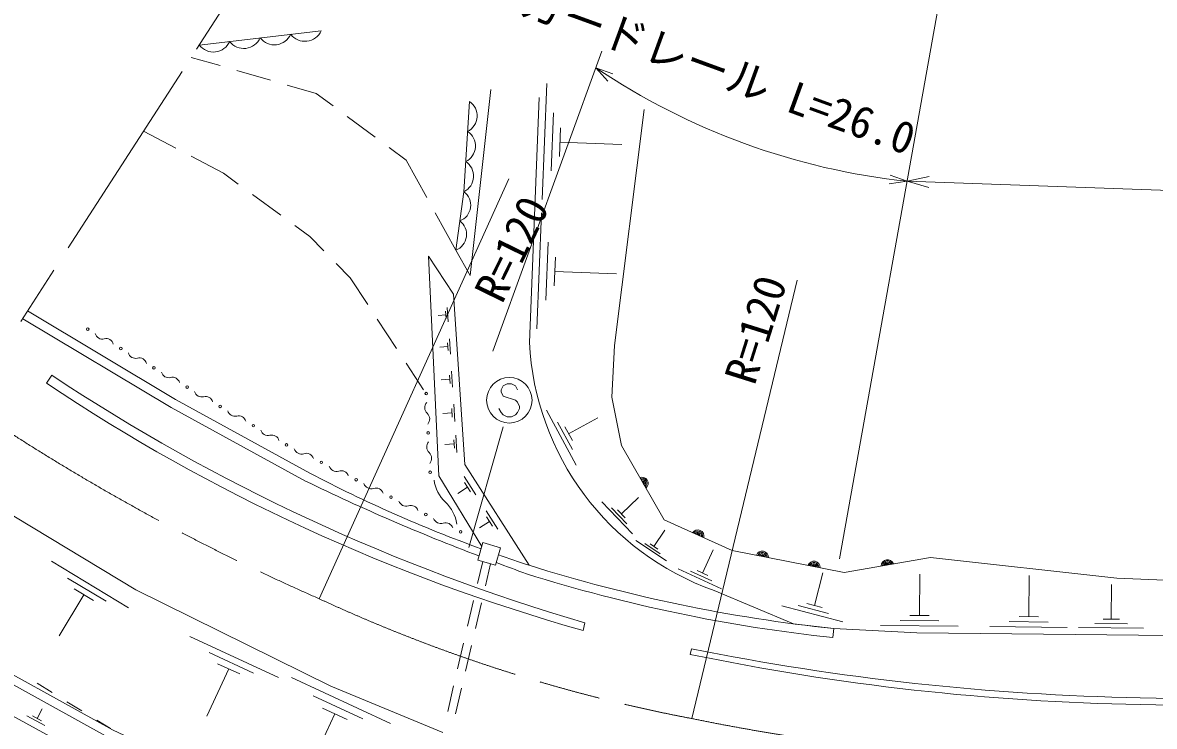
# Model space of a CAD drawing. Units: millimetres, scale not verified. Extents: x 40000 to 680000, y 20000 to 380000.
# Drawn here: x 76800 to 141452, y 276143 to 316326 of the extents above; entities that cross this region are included whole.
import ezdxf
from ezdxf.enums import TextEntityAlignment as Align

# ---------------------------------------------------------------- set-up
doc = ezdxf.new("R2010")
doc.units = ezdxf.units.MM
doc.header["$LTSCALE"] = 1000
doc.linetypes.add('CHAIN', pattern=[18.5, 12, -1.5, 3.5, -1.5])
for name, color, linetype, lineweight in [('M-BGD', 7, 'Continuous', 13), ('M-BMK', 2, 'CHAIN', 13), ('M-BMK-SRVR', 3, 'Continuous', 13), ('M-STR-HTXT', 7, 'Continuous', 13), ('M-STR-STRC', 7, 'Continuous', 13)]:
    doc.layers.add(name, color=color, linetype=linetype, lineweight=lineweight)
doc.styles.add('ＭＳ ゴシック', font='')
doc.styles.get('ＭＳ ゴシック').set_extended_font_data('MS Gothic')

msp = doc.modelspace()

# ---------------------------------------------------------------- linework, layer by layer
at = {"layer": 'M-BGD'}
for p, q in [((86884, 315049), (93856, 315865)), ((88076, 313870), (86430, 314345)), ((90958, 313039), (89036, 313593)), ((93565, 312288), (91919, 312762)), ((94532, 311571), (93565, 312288)), ((106480, 306228), (106746, 312845)), ((106314, 312061), (105752, 298069)), ((96942, 309784), (95335, 310975)), ((106988, 307865), (107120, 311173)), ((110619, 297898), (112303, 311359)), ((107462, 308674), (107528, 310328)), ((85551, 309164), (83714, 310136)), ((98712, 308472), (97745, 309189)), ((107495, 309501), (111024, 309359)), ((88272, 307723), (86435, 308696)), ((99885, 306341), (98712, 308472)), ((89122, 307102), (88272, 307723)), ((91544, 305331), (89929, 306512)), ((101540, 303335), (100367, 305465)), ((106184, 298843), (106449, 305459)), ((93201, 304120), (92351, 304741)), ((94008, 303293), (93201, 304120)), ((106691, 300480), (106824, 303788)), ((95514, 301752), (94707, 302578)), ((101407, 300820), (99979, 302997)), ((99979, 302997), (100579, 290446)), ((107165, 301289), (107232, 302943)), ((107199, 302116), (110727, 301974)), ((96512, 300231), (95514, 301752)), ((102061, 291092), (101407, 300820)), ((101058, 300055), (101113, 299239)), ((98158, 297723), (97061, 299395)), ((100976, 299640), (100541, 299611)), ((100963, 299844), (100990, 299436)), ((101178, 298268), (101236, 297400)), ((101091, 297826), (100628, 297795)), ((101077, 298043), (101106, 297609)), ((99705, 295367), (98707, 296887)), ((78470, 296191), (78165, 295731)), ((101194, 296190), (101225, 295729)), ((101301, 296429), (101363, 295507)), ((101209, 295960), (100717, 295927)), ((101315, 294284), (101347, 293795)), ((101428, 294537), (101494, 293559)), ((108424, 291061), (106727, 294192)), ((101331, 294039), (100809, 294004)), ((108209, 291957), (107360, 293522)), ((107993, 292853), (109663, 293758)), ((108205, 292462), (107781, 293244)), ((101450, 292266), (100928, 292231)), ((101434, 292510), (101466, 292021)), ((101548, 292764), (101613, 291786)), ((105743, 285338), (102061, 291092)), ((100579, 290446), (103024, 286407)), ((102018, 290417), (102691, 289365)), ((102214, 289801), (101654, 289442)), ((102046, 290064), (102382, 289538)), ((111004, 288282), (111978, 289220)), ((103272, 288457), (103945, 287406)), ((111640, 287135), (109882, 288961)), ((111322, 287708), (110443, 288621)), ((111224, 288054), (110784, 288510)), ((103468, 287842), (102908, 287483)), ((103300, 288105), (103636, 287579)), ((112865, 286411), (113489, 287346)), ((113585, 285593), (111834, 286762)), ((113225, 286002), (112349, 286587)), ((113084, 286265), (112646, 286557)), ((115638, 284896), (116241, 286214)), ((78447, 285568), (82850, 282917)), ((102790, 284300), (103083, 285555)), ((103233, 284169), (103526, 285425)), ((116723, 284000), (114251, 285132)), ((79371, 284612), (81573, 283286)), ((116180, 284448), (114944, 285014)), ((115947, 284754), (115329, 285037)), ((122034, 283040), (122520, 284904)), ((128033, 282470), (128057, 284828)), ((134275, 282406), (134299, 284763)), ((79745, 283987), (80846, 283324)), ((138987, 282263), (139007, 284244)), ((80295, 283656), (78881, 281307)), ((102220, 281865), (102562, 283326)), ((102663, 281735), (103005, 283196)), ((123659, 282118), (120165, 283030)), ((122846, 282579), (121099, 283035)), ((122470, 282926), (121597, 283154)), ((108923, 282063), (108817, 281620)), ((130237, 281858), (125816, 281903)), ((129135, 282164), (126924, 282186)), ((128585, 282464), (127480, 282475)), ((135377, 282100), (133166, 282122)), ((134827, 282400), (133722, 282411)), ((139913, 282006), (138056, 282025)), ((139451, 282258), (138523, 282268)), ((86353, 281279), (91417, 278925)), ((123140, 281722), (123086, 281215)), ((136479, 281794), (132058, 281839)), ((140839, 281749), (137125, 281787)), ((101651, 279431), (101992, 280892)), ((102094, 279301), (102436, 280761)), ((87462, 280353), (89994, 279176)), ((115005, 280572), (114940, 280253)), ((88571, 279427), (87315, 276726)), ((87938, 279721), (89204, 279133)), ((92160, 278927), (97816, 276297)), ((77633, 278601), (78484, 278075)), ((101081, 276997), (101423, 278457)), ((101524, 276867), (101866, 278327)), ((79334, 277550), (80185, 277024)), ((93399, 277892), (96227, 276577)), ((78060, 276183), (77035, 276746)), ((77879, 276460), (77367, 276742)), ((77623, 276601), (77923, 277148)), ((94637, 276858), (93235, 273841)), ((93930, 277186), (95344, 276529)), ((81036, 276499), (81811, 276020))]:
    msp.add_line(p, q, dxfattribs=at)
for points in [[(103547, 312517), (102372, 301879), (101540, 303335)], [(101540, 303335), (102008, 306673), (102320, 311830)], [(92965, 290149), (85286, 294353), (76819, 299421)], [(93211, 290599), (85541, 294799), (77082, 299861)], [(128657, 285787), (123737, 284936), (117337, 286185), (113442, 287931), (111009, 292173), (110463, 294934), (110619, 297898)], [(71416, 291082), (83273, 283942), (94399, 278431), (100805, 275790)], [(128657, 285787), (139300, 284612), (166175, 283473), (191864, 282179)], [(97797, 268306), (91163, 271057), (81712, 275515), (72930, 280357), (66784, 283904)], [(104990, 248641), (98189, 268674), (91362, 271505), (81935, 275952), (73170, 280784), (67033, 284291)], [(116304, 283905), (120840, 281995), (123140, 281722), (127887, 281482)], [(96752, 267581), (90713, 269692), (81208, 273997), (65839, 282441)], [(191962, 279519), (183470, 280171), (169515, 281055), (127887, 281482)]]:
    msp.add_lwpolyline(points, dxfattribs=at)
msp.add_lwpolyline([(103092, 286640), (104100, 286345), (103806, 285343), (102798, 285639)], close=True, dxfattribs=at)
for centre in [(80518, 298823), (82410, 297721), (84303, 296619), (86195, 295517), (99859, 295142), (88088, 294414), (89980, 293312), (99968, 292896), (91873, 292210), (91873, 292210), (93863, 291218), (95853, 290226), (100077, 290650), (100077, 290650), (97844, 289234), (99834, 288242), (101824, 287250), (101824, 287250)]:
    msp.add_circle(centre, 75, dxfattribs=at)
for centre, radius, start, end in [((91181, 316075), 1020, 217.31659, 336.03114), ((92924, 316279), 1020, 217.31659, 336.03114), ((87696, 315667), 1020, 217.31659, 336.03114), ((89438, 315871), 1020, 217.31659, 336.03114), ((101777, 311000), 992, 296.26006, 56.81743), ((101673, 309281), 992, 296.26006, 56.81743), ((101569, 307562), 992, 296.26006, 56.81743), ((101436, 305902), 960, 290.65243, 53.38734), ((101202, 304233), 960, 290.65243, 53.38734), ((81354, 298674), 417, 194.20556, 285.3599), ((81574, 297870), 417, 14.20556, 105.3599), ((121600, 298863), 15868, 182.86588, 250.49991), ((83246, 297572), 417, 194.20556, 285.3599), ((83467, 296768), 417, 14.20556, 105.3599), ((139903, 388728), 111073, 236.42099, 253.80468), ((85139, 296469), 417, 194.20556, 285.3599), ((137939, 385218), 107614, 236.25871, 254.29906), ((85359, 295666), 417, 14.20556, 105.3599), ((87031, 295367), 417, 194.20556, 285.3599), ((87252, 294564), 417, 14.20556, 105.3599), ((100225, 294347), 452, 139.14009, 226.42595), ((88924, 294265), 417, 194.20556, 285.3599), ((89144, 293461), 417, 14.20556, 105.3599), ((99602, 293691), 452, 319.14009, 46.42595), ((90816, 293163), 417, 194.20556, 285.3599), ((91037, 292359), 417, 14.20556, 105.3599), ((100334, 292101), 452, 139.14009, 226.42595), ((92733, 292129), 437, 199.06069, 287.95299), ((93003, 291298), 437, 19.06069, 107.95299), ((99711, 291445), 452, 319.14009, 46.42595), ((94724, 291137), 437, 199.06069, 287.95299), ((130230, 361230), 79744, 242.34012, 250.02385), ((94993, 290306), 437, 19.06069, 107.95299), ((112178, 290025), 354, 308.63295, 111.03813), ((112178, 290025), 283, 310.85699, 108.81409), ((146512, 400525), 122680, 244.12045, 249.15944), ((96714, 290145), 437, 199.06069, 287.95299), ((96983, 289314), 437, 19.06069, 107.95299), ((102345, 290459), 2055, 187.10339, 227.28131), ((112178, 290025), 212, 314.60332, 105.06776), ((112178, 290025), 142, 322.31504, 97.35603), ((112178, 290025), 100, 332.63271, 87.03837), ((98704, 289153), 437, 199.06069, 287.95299), ((98973, 288322), 437, 19.06069, 107.95299), ((99557, 287440), 2055, 7.10339, 47.28131), ((100694, 288161), 437, 199.06069, 287.95299), ((100964, 287330), 437, 19.06069, 107.95299), ((115367, 287009), 354, 344.65351, 147.05869), ((115367, 287009), 283, 346.87755, 144.83465), ((115367, 287009), 212, 350.62388, 141.08833), ((115367, 287009), 142, 358.33561, 133.3766), ((115367, 287009), 100, 8.65327, 123.05894), ((130230, 361230), 79744, 250.77949, 252.11686), ((119054, 285795), 354, 357.75468, 160.15986), ((119054, 285795), 283, 359.97872, 157.93582), ((119054, 285795), 212, 3.72505, 154.1895), ((119054, 285795), 142, 11.43678, 146.47777), ((119054, 285795), 100, 21.75444, 136.1601), ((157526, 427650), 151949, 249.31432, 250.01366), ((132515, 370474), 89245, 252.54357, 263.97001), ((121999, 285220), 354, 357.75468, 160.15986), ((121999, 285220), 283, 359.97872, 157.93582), ((121999, 285220), 212, 3.72505, 154.1895), ((121999, 285220), 142, 11.43678, 146.47777), ((121999, 285220), 100, 21.75444, 136.1601), ((126206, 285308), 354, 18.60655, 181.01173), ((126206, 285308), 283, 20.83059, 178.78769), ((126206, 285308), 212, 24.57691, 175.04136), ((126206, 285308), 142, 32.28864, 167.32963), ((126206, 285308), 100, 42.60631, 157.01197), ((132515, 370474), 89755, 252.54357, 263.97001), ((142938, 414914), 137540, 258.25474, 269.04148), ((143372, 421713), 143963, 258.63593, 268.91424), ((712740, 26944090), 26672834, 268.77097, 268.83331), ((210403, 2603164), 2326434, 268.28171, 268.9964)]:
    msp.add_arc(centre, radius, start, end, dxfattribs=at)
at = {"layer": 'M-BMK'}
msp.add_line((95944, 329087), (74070, 295193), dxfattribs=at)
for centre, radius, start, end in [((144791, 399725), 127007, 236.28832, 246.30087), ((132063, 366126), 91144, 245.13793, 259.22684), ((142297, 411122), 137271, 258.54089, 271.03148)]:
    msp.add_arc(centre, radius, start, end, dxfattribs=at)
at = {"layer": 'M-BMK-SRVR'}
for p, q in [((93742, 283428), (104578, 307414)), ((115026, 276588), (121055, 301623))]:
    msp.add_line(p, q, dxfattribs=at)
at = {"layer": 'M-STR-HTXT'}
for p, q in [((123474, 285713), (129916, 321714)), ((103653, 297576), (109889, 314689)), ((109546, 313749), (110236, 312983)), ((109546, 313749), (110515, 313398)), ((127331, 307268), (126310, 307126)), ((127331, 307268), (126363, 307623)), ((127331, 307268), (128591, 307537)), ((127331, 307268), (183618, 305302)), ((127331, 307268), (128569, 306913))]:
    msp.add_line(p, q, dxfattribs=at)
msp.add_arc((131485, 346309), 39261, 236.02818, 263.92733, dxfattribs=at)
at = {"layer": 'M-STR-STRC'}
for p, q in [((104247, 295592), (104129, 295356)), ((104483, 295711), (104247, 295592)), ((104720, 295711), (104483, 295711)), ((104956, 295592), (104720, 295711)), ((105074, 295356), (104956, 295592)), ((104129, 295356), (104129, 295238)), ((104129, 295238), (104247, 295002)), ((104247, 295002), (104956, 294765)), ((104129, 294056), (104011, 294292)), ((104956, 294765), (105074, 294647)), ((105074, 294647), (105193, 294411)), ((105193, 294292), (105074, 294056)), ((105193, 294411), (105193, 294292)), ((104247, 293938), (104129, 294056)), ((104483, 293820), (104247, 293938)), ((104720, 293820), (104483, 293820)), ((104956, 293938), (104720, 293820)), ((105074, 294056), (104956, 293938)), ((104254, 293241), (102288, 286363))]:
    msp.add_line(p, q, dxfattribs=at)
msp.add_circle((104602, 294765), 1300, dxfattribs=at)

# ---------------------------------------------------------------- texts
at = {"layer": 'M-BMK-SRVR', "style": 'ＭＳ ゴシック'}
for rotation, p in [(63.951, (103367, 300610)), (72.496, (117738, 295833))]:
    msp.add_text('R=120', height=1833, rotation=rotation, dxfattribs=at).set_placement(p, align=Align.MIDDLE_LEFT)
at = {"layer": 'M-STR-HTXT', "style": 'ＭＳ ゴシック'}
msp.add_text('ガードレール L=26.0', height=1833, rotation=339.978, dxfattribs=at).set_placement((116018, 312283), align=Align.BOTTOM_CENTER)

doc.saveas('drawing.dxf')
